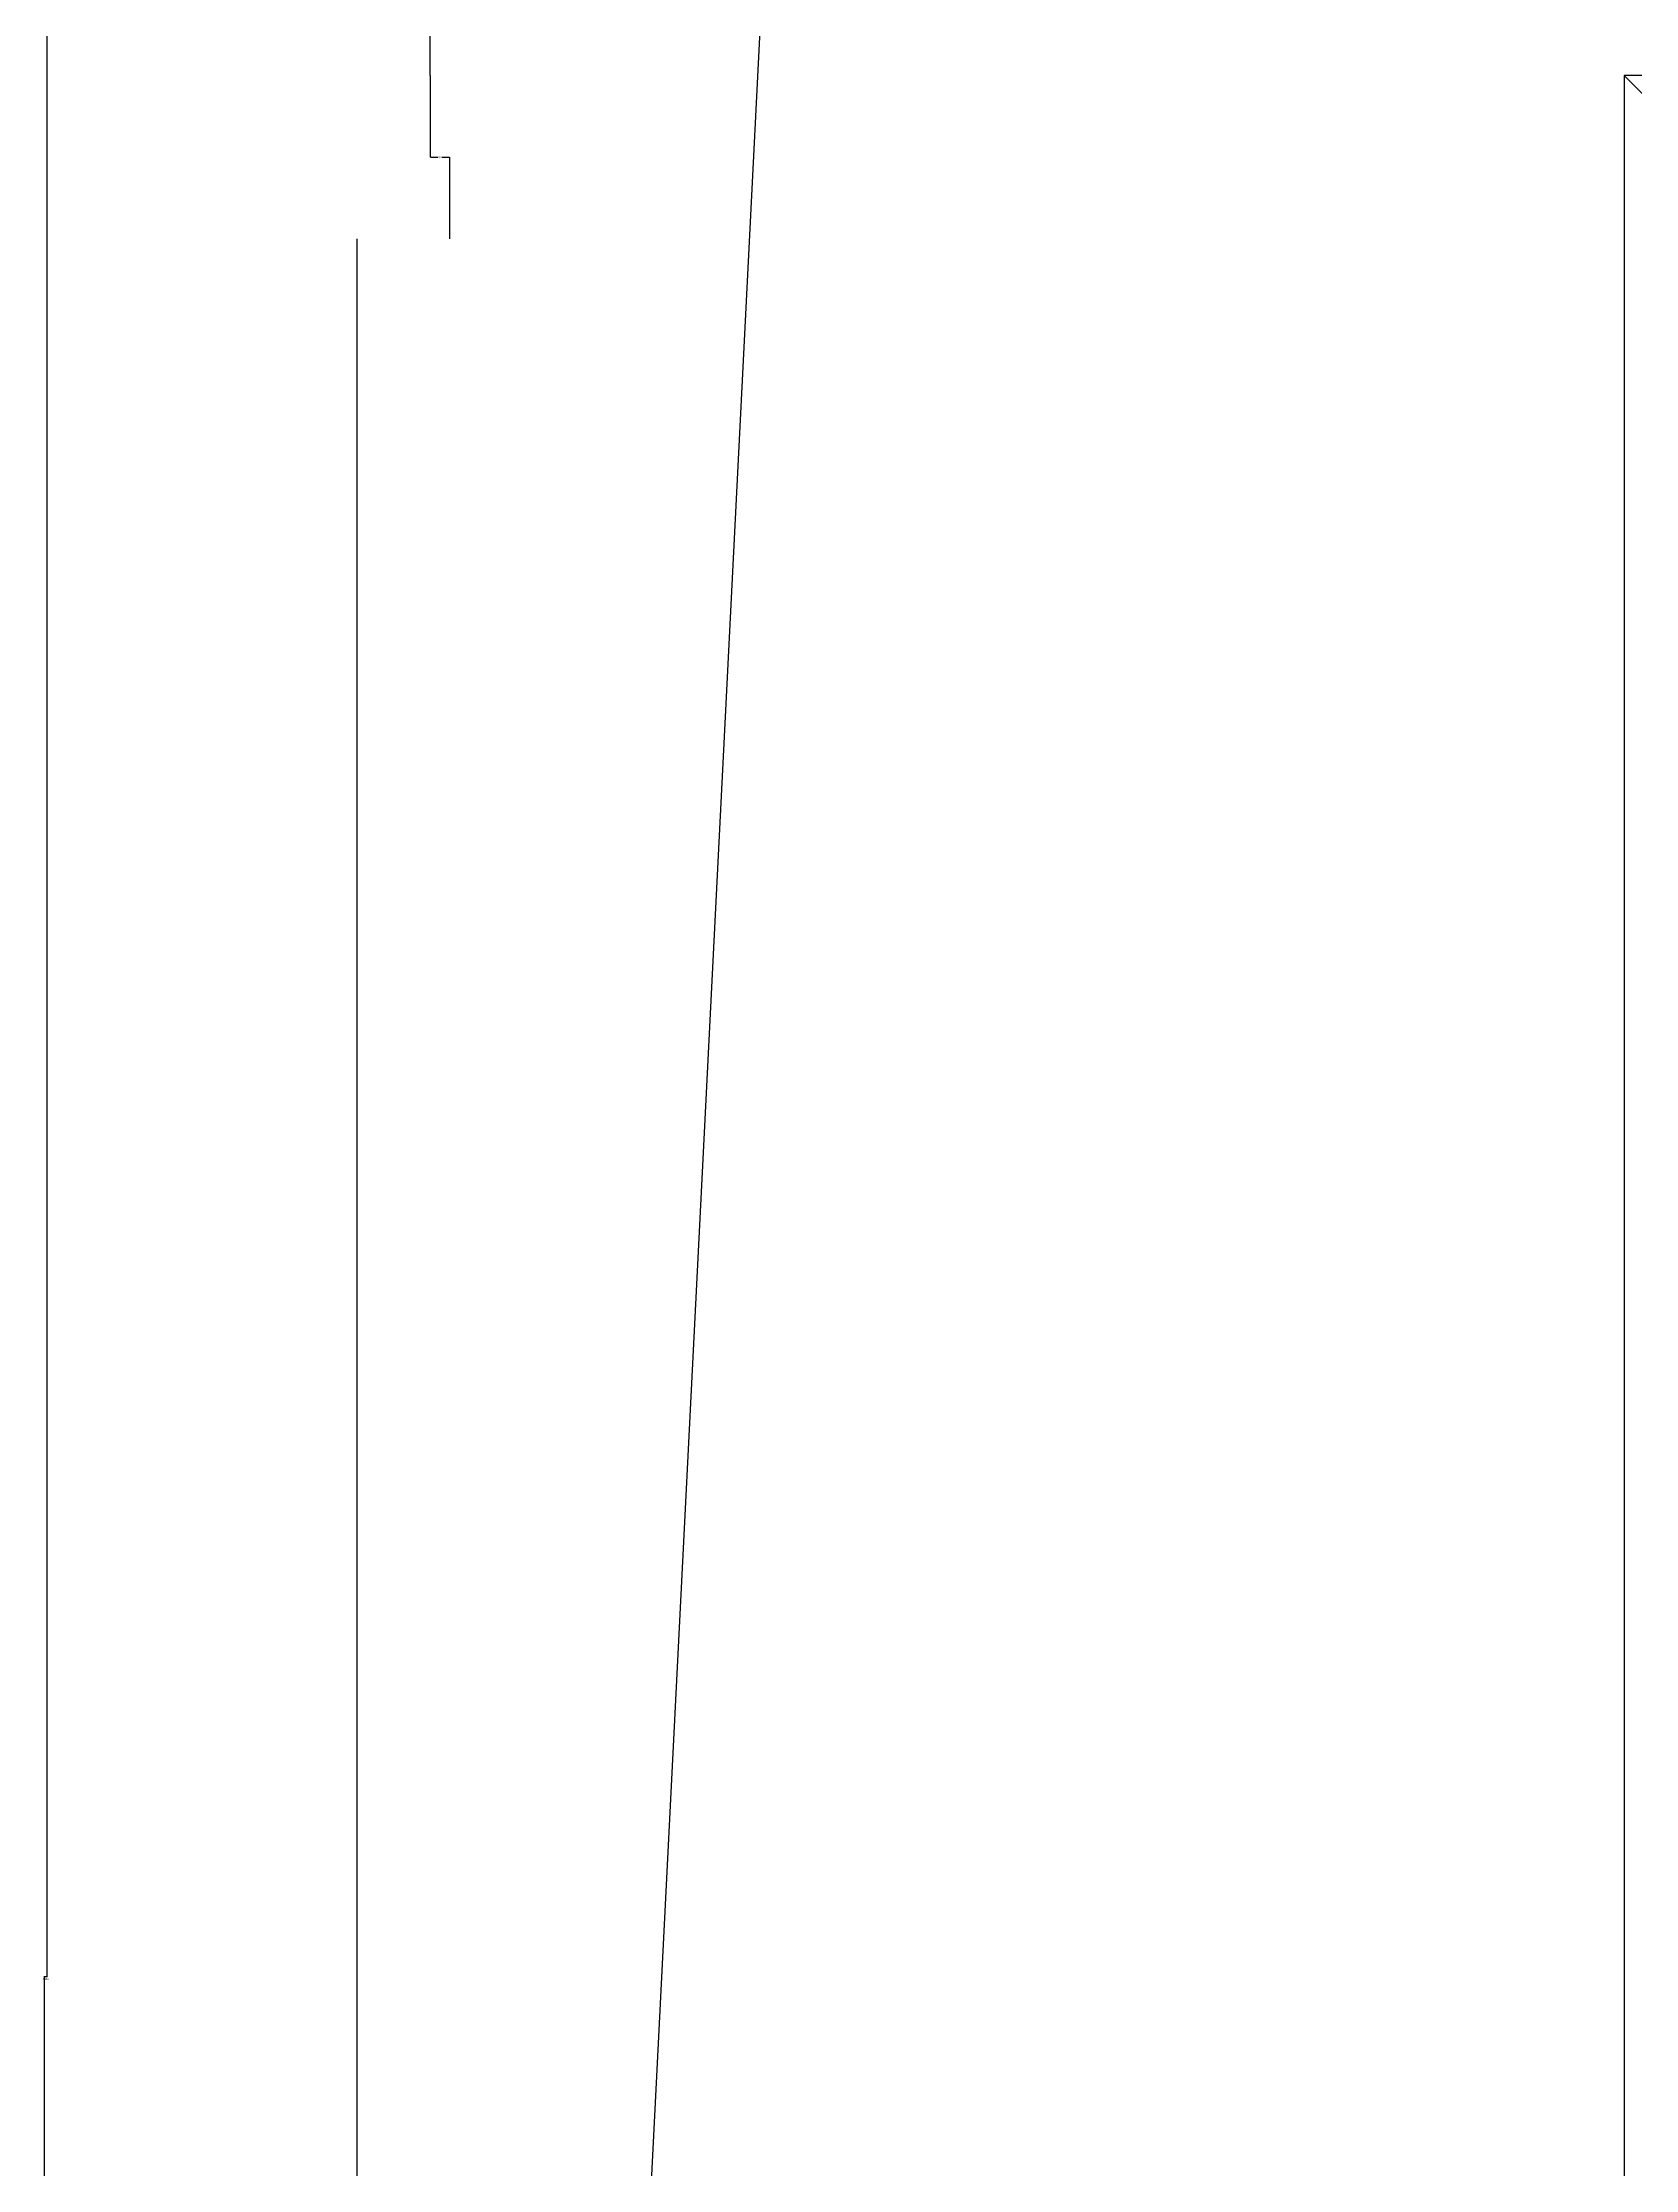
# Model space of a CAD drawing. Header units: metres. Extents: x 284 to 5327, y 183 to 6858.
# Drawn here: x 284 to 1070, y 5133 to 6182 of the extents above; entities that cross this region are included whole.
import ezdxf

# ---------------------------------------------------------------- set-up
doc = ezdxf.new("R2010")
doc.units = ezdxf.units.M
for name, color, linetype in [('7', 7, 'Continuous'), ('DIM', 3, 'Continuous'), ('TEXT', 3, 'Continuous')]:
    doc.layers.add(name, color=color, linetype=linetype)
doc.dimstyles.get("Standard").update_dxf_attribs({"dimtxt": 2.5, "dimasz": 2.5, "dimexe": 1.25, "dimexo": 0.625, "dimtad": 1, "dimcen": 2.5, "dimazin": 3, "dimtfac": 1, "dimtmove": 0, "dimatfit": 3})

# ---------------------------------------------------------------- blocks, each defined once
blk = doc.blocks.new('*D1')
for p, q in [((286.18, 6469.57), (286.18, 5227.86)), ((286.43, 5227.86), (284.73, 5227.86)), ((284.98, 3986.15), (284.98, 5227.86))]:
    blk.add_line(p, q)
at = {"layer": 'Defpoints'}
for p in [(286.18, 6469.57), (286.18, 5227.86), (284.98, 3986.15)]:
    blk.add_point(p, dxfattribs=at)
at = {"layer": 'TEXT', "insert": (285.58, 5226.735), "char_height": 1, "attachment_point": 5}
blk.add_mtext('2480', dxfattribs=at)
blk = doc.blocks.new('*D2')
for p, q in [((439.12, 6085.62), (439.12, 5035.88)), ((439.37, 5035.88), (464.655, 5035.88)), ((469.655, 5035.88), (494.94, 5035.88)), ((495.19, 3986.15), (495.19, 5035.88))]:
    blk.add_line(p, q)
at = {"layer": 'Defpoints'}
for p in [(439.12, 6085.62), (439.12, 5035.88), (495.19, 3986.15)]:
    blk.add_point(p, dxfattribs=at)
at = {"layer": 'TEXT', "insert": (467.155, 5035.88), "char_height": 1, "attachment_point": 5}
blk.add_mtext('56,07', dxfattribs=at)
blk = doc.blocks.new('*D28')
for p, q in [((475.3, 6166.15), (475.3, 6125.88)), ((475.55, 6125.88), (479.17, 6125.88)), ((481.17, 6125.88), (484.79, 6125.88)), ((485.04, 6085.62), (485.04, 6125.88))]:
    blk.add_line(p, q)
at = {"layer": 'Defpoints'}
for p in [(475.3, 6166.15), (475.3, 6125.88), (485.04, 6085.62)]:
    blk.add_point(p, dxfattribs=at)
at = {"layer": 'DIM', "insert": (480.17, 6125.88), "char_height": 1, "attachment_point": 5}
blk.add_mtext('80', dxfattribs=at)
blk = doc.blocks.new('*D29')
for p, q in [((482.15, 6326.15), (482.15, 6246.15)), ((477.225, 6246.15), (475.05, 6246.15)), ((475.3, 6166.15), (475.3, 6246.15)), ((482.4, 6246.15), (480.225, 6246.15))]:
    blk.add_line(p, q)
at = {"layer": 'Defpoints'}
for p in [(482.15, 6326.15), (482.15, 6246.15), (475.3, 6166.15)]:
    blk.add_point(p, dxfattribs=at)
at = {"layer": 'DIM', "insert": (478.725, 6246.15), "char_height": 1, "attachment_point": 5}
blk.add_mtext('150', dxfattribs=at)

msp = doc.modelspace()

# ---------------------------------------------------------------- linework, layer by layer
at = {"layer": '7'}
msp.add_line((1144.46, 6086.15), (1064.46, 6166.15), dxfattribs=at)
msp.add_lwpolyline([(2124.46, 3986.15), (2124.46, 6166.15), (1064.46, 6166.15), (1064.46, 3986.15)], dxfattribs=at)
at = {"layer": 'DIM'}
msp.add_line((667.1, 6762.77), (515.16, 3758.42), dxfattribs=at)

# ---------------------------------------------------------------- dimensions: what is measured, and where the dimension line sits
for base, p1, p2, text, picture, middle in [((482.15, 6246.15), (482.15, 6326.15), (475.3, 6166.15), '150', '*D29', (478.725, 6246.15)), ((475.3, 6125.88), (475.3, 6166.15), (485.04, 6085.62), '80', '*D28', (480.17, 6125.88))]:
    dim = msp.add_linear_dim(base=base, p1=p1, p2=p2, text=text, dimstyle='Standard', dxfattribs=at)
    dim.commit()
    dim.dimension.update_dxf_attribs({"geometry": picture, "text_midpoint": middle})
at = {"layer": 'TEXT'}
dim = msp.add_linear_dim(base=(286.18, 5227.86), p1=(286.18, 6469.57), p2=(284.98, 3986.15), text='2480', dimstyle='Standard', dxfattribs=at)
dim.commit()
dim.dimension.update_dxf_attribs({"geometry": '*D1', "text_midpoint": (285.58, 5226.735)})
dim = msp.add_linear_dim(base=(439.12, 5035.88), p1=(439.12, 6085.62), p2=(495.19, 3986.15), dimstyle='Standard', dxfattribs=at)
dim.commit()
dim.dimension.update_dxf_attribs({"geometry": '*D2', "text_midpoint": (467.155, 5035.88)})

doc.saveas('drawing.dxf')
